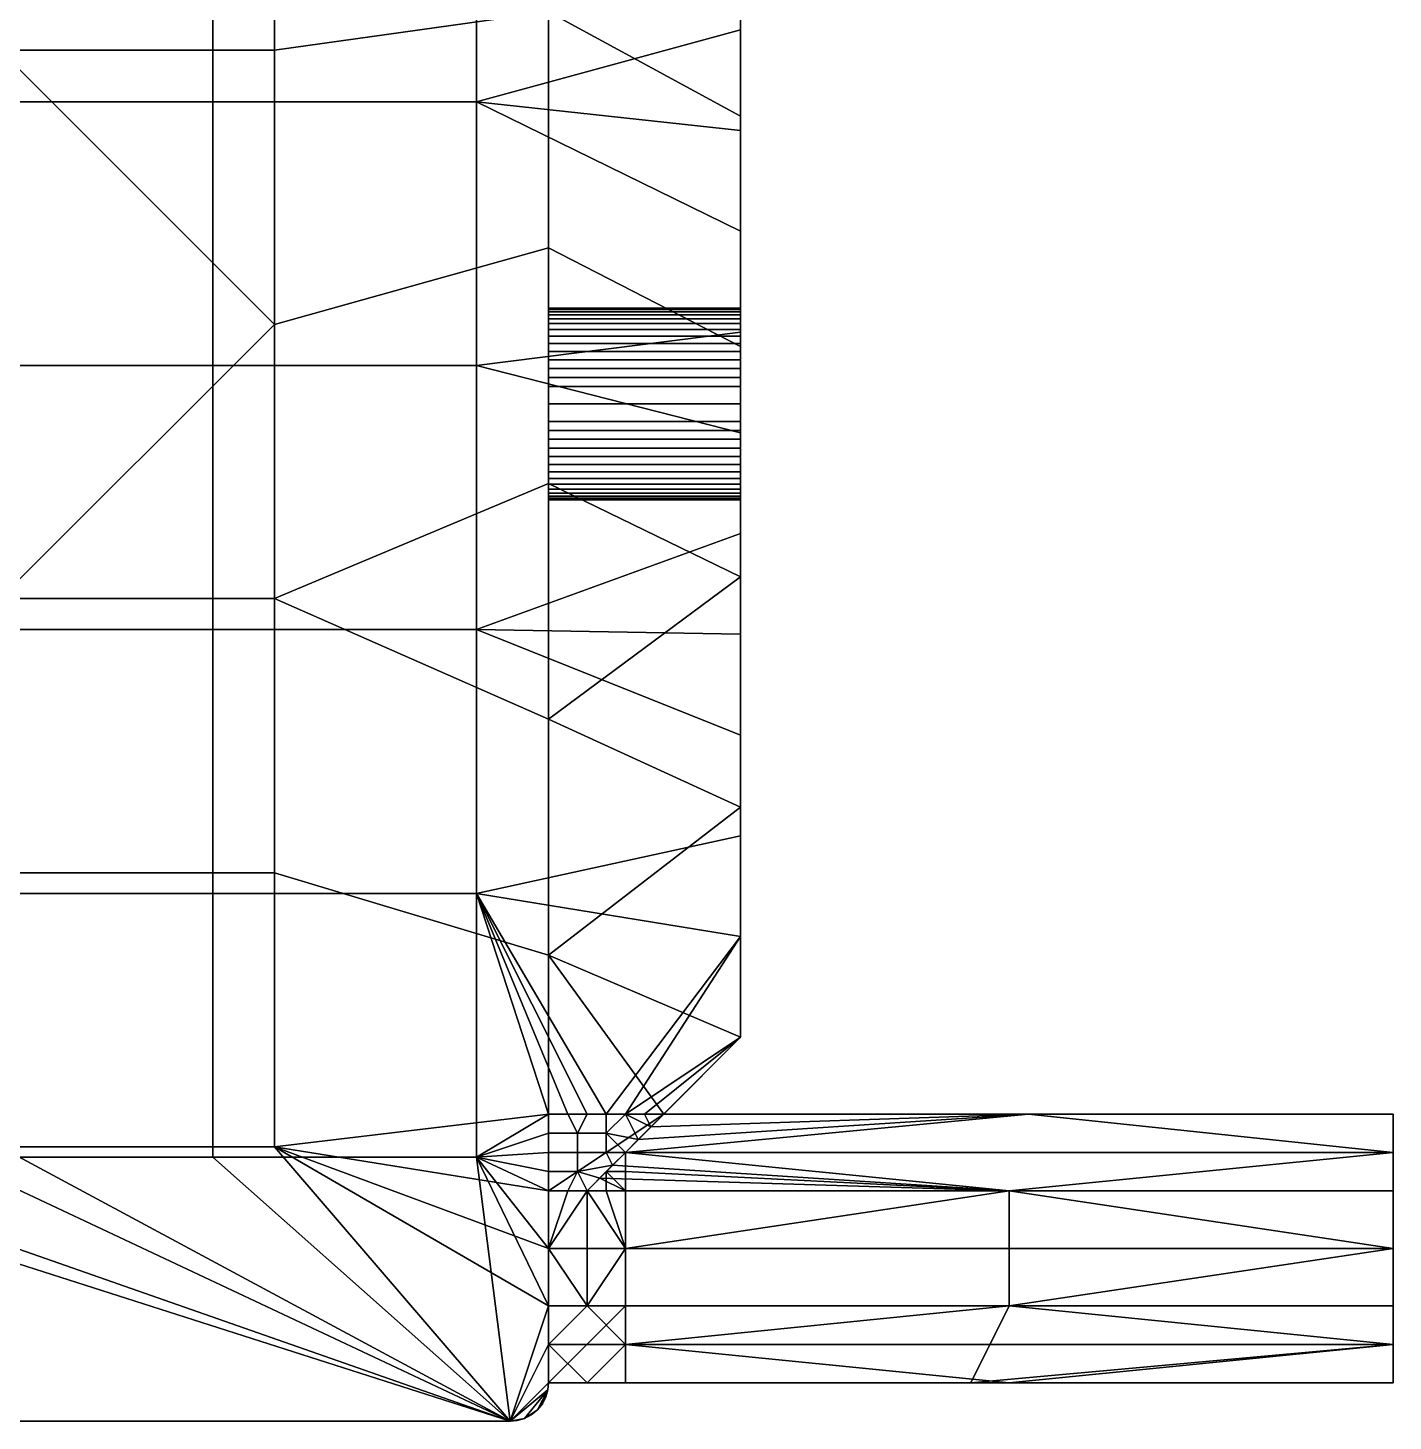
# Model space of a CAD drawing. Header units: millimetres. Extents: x -1248 to -1057, y -886 to -769.
# Drawn here: x -1092.37 to -1056.8, y -886.47 to -850.17 of the extents above; entities that cross this region are included whole.
import ezdxf

# ---------------------------------------------------------------- set-up
doc = ezdxf.new("R2010")
doc.units = ezdxf.units.MM
doc.header["$MEASUREMENT"] = 0
doc.layers.add('Print', color=40, linetype='Continuous', true_color=0xffbf00)

msp = doc.modelspace()

# ---------------------------------------------------------------- meshes
at = {"layer": 'Print'}
mesh = msp.add_polyface(dxfattribs=at)
corners = [(-1073.801, -834.467, 11), (-1073.801, -852.842), (-1073.801, -850.217), (-1073.801, -847.592), (-1073.801, -844.967), (-1073.801, -842.342), (-1073.801, -839.717), (-1073.801, -855.467), (-1073.801, -855.467, 22), (-1073.801, -852.842, 22), (-1073.801, -847.592, 22), (-1073.801, -850.217, 22), (-1073.801, -842.342, 22), (-1073.801, -844.967, 22), (-1073.801, -837.092, 22), (-1073.801, -839.717, 22), (-1073.801, -846.467, 29.143), (-1073.801, -852.467, 29.143), (-1073.801, -852.467, 25.571), (-1073.801, -846.467, 25.571), (-1073.801, -846.467, 32.714), (-1073.801, -852.467, 32.714), (-1073.801, -846.467, 36.286), (-1073.801, -852.467, 36.286), (-1073.801, -846.467, 39.857), (-1073.801, -852.467, 39.857), (-1073.801, -846.467, 43.429), (-1073.801, -852.467, 43.429), (-1073.801, -840.467, 29.143), (-1073.801, -840.467, 25.571), (-1073.801, -840.467, 32.714), (-1073.801, -840.467, 36.286), (-1073.801, -840.467, 39.857), (-1073.801, -840.467, 43.429), (-1073.801, -855.467, 22), (-1073.801, -852.842, 22), (-1073.801, -850.217, 22), (-1073.801, -847.592, 22), (-1073.801, -844.967, 22), (-1073.801, -842.342, 22), (-1073.801, -839.717, 22), (-1073.801, -837.092, 22), (-1073.801, -858.599, 32.408), (-1073.801, -834.467, 26.167), (-1073.801, -834.467, 30.333), (-1073.801, -834.467, 34.5), (-1073.801, -857.563, 33.812), (-1073.801, -857.642, 33.58), (-1073.801, -858.467, 47), (-1073.801, -858.467, 43.429), (-1073.801, -852.467, 47), (-1073.801, -857.467, 34.5), (-1073.801, -857.508, 34.045), (-1073.801, -834.467, 38.667), (-1073.801, -834.467, 42.833), (-1073.801, -846.467, 47), (-1073.801, -840.467, 47), (-1073.801, -834.467, 47), (-1073.801, -857.508, 34.955), (-1073.801, -840.467, 47), (-1078.801, -843.609, 47), (-1073.801, -846.467, 47), (-1078.801, -849.752, 47), (-1073.801, -852.467, 47), (-1078.801, -855.895, 47), (-1073.801, -858.467, 47), (-1080.676, -838.342), (-1073.801, -837.092), (-1073.801, -839.717), (-1073.801, -842.342), (-1080.676, -845.217), (-1073.801, -844.967), (-1073.801, -847.592), (-1080.676, -852.092), (-1073.801, -852.842), (-1073.801, -855.467), (-1073.801, -850.217)]
mesh.append_faces([[corners[k] for k in face] for face in [(0, 1, 2, 2), (0, 3, 4, 4), (0, 2, 3, 3), (0, 5, 6, 6), (4, 5, 0, 0), (7, 0, 8, 8), (0, 9, 8, 8), (0, 10, 11, 11), (11, 9, 0, 0), (0, 12, 13, 13), (0, 14, 15, 15), (15, 12, 0, 0), (13, 10, 0, 0), (1, 0, 7, 7), (16, 17, 18, 19), (20, 21, 17, 16), (22, 23, 21, 20), (24, 25, 23, 22), (26, 27, 25, 24), (28, 16, 19, 29), (30, 20, 16, 28), (31, 22, 20, 30), (32, 24, 22, 31), (33, 26, 24, 32), (34, 35, 18, 18), (36, 18, 35, 35), (19, 36, 37, 37), (19, 37, 38, 38), (29, 39, 40, 40), (29, 40, 41, 41), (19, 38, 39, 39), (39, 29, 19, 19), (42, 17, 21, 21), (43, 44, 28, 29), (44, 45, 30, 28), (46, 47, 21, 21), (36, 19, 18, 18), (48, 49, 27, 50), (51, 52, 21, 21), (45, 53, 32, 31), (21, 23, 51, 51), (53, 54, 33, 32), (26, 55, 50, 27), (55, 26, 33, 56), (54, 57, 56, 33), (58, 51, 23, 23), (31, 30, 45, 45), (59, 60, 61, 61), (60, 62, 63, 61), (62, 64, 65, 63), (66, 67, 68, 68), (66, 68, 69, 69), (70, 71, 72, 72), (73, 74, 75, 75), (74, 73, 76, 76)]])
mesh = msp.add_polyface(dxfattribs=at)
corners = [(-1093.087, -850.752, 22), (-1093.087, -843.609, 22), (-1100.229, -843.609, 22), (-1085.944, -850.752, 22), (-1085.944, -843.609, 22), (-1085.944, -857.895, 22), (-1092.087, -836.467, 22), (-1098.229, -836.467, 22), (-1079.801, -836.467, 22), (-1085.944, -836.467, 22), (-1078.801, -849.752, 22), (-1078.801, -843.609, 22), (-1078.801, -837.467, 22), (-1098.86, -853.303, 22), (-1098.275, -853.639, 22), (-1097.159, -854.507, 22), (-1096.648, -855.037, 22), (-1097.705, -854.04, 22), (-1099.473, -853.02, 22), (-1096.183, -855.627, 22), (-1095.774, -856.272, 22), (-1078.801, -855.895, 22), (-1095.429, -856.962, 22), (-1095.156, -857.688, 22), (-1094.958, -858.438, 22), (-1096.648, -855.037, 22), (-1097.159, -854.507, 22), (-1097.159, -854.507, 19), (-1096.648, -855.037, 19), (-1097.705, -854.04, 22), (-1097.705, -854.04, 19), (-1096.183, -855.627, 22), (-1096.183, -855.627, 19), (-1097.159, -854.507, 19), (-1098.891, -855.698, 19), (-1096.648, -855.037, 19), (-1078.801, -849.752, 29.143), (-1078.801, -843.609, 29.143), (-1078.801, -843.609, 25.571), (-1078.801, -849.752, 25.571), (-1078.801, -849.752, 32.714), (-1078.801, -843.609, 32.714), (-1078.801, -849.752, 36.286), (-1078.801, -843.609, 36.286), (-1078.801, -849.752, 39.857), (-1078.801, -843.609, 39.857), (-1078.801, -849.752, 43.429), (-1078.801, -843.609, 43.429), (-1078.801, -855.895, 29.143), (-1078.801, -855.895, 25.571), (-1078.801, -855.895, 32.714), (-1078.801, -855.895, 36.286), (-1078.801, -855.895, 39.857), (-1078.801, -855.895, 43.429), (-1078.801, -843.609, 22), (-1078.801, -837.467, 26.167), (-1078.801, -837.467, 22), (-1078.801, -849.752, 22), (-1078.801, -855.895, 22), (-1078.801, -837.467, 30.333), (-1078.801, -837.467, 34.5), (-1078.801, -837.467, 38.667), (-1078.801, -837.467, 42.833), (-1078.801, -843.609, 47), (-1078.801, -837.467, 47), (-1078.801, -849.752, 47), (-1078.801, -855.895, 47), (-1078.801, -843.609, 47), (-1073.801, -840.467, 47), (-1078.801, -837.467, 47), (-1094.426, -845.217), (-1101.301, -845.217), (-1101.301, -838.342), (-1094.426, -838.342), (-1087.551, -845.217), (-1087.551, -838.342), (-1080.676, -845.217), (-1080.676, -838.342), (-1094.426, -852.092), (-1101.301, -852.092), (-1087.551, -852.092), (-1080.676, -852.092), (-1080.676, -858.967), (-1087.551, -858.967), (-1073.801, -842.342), (-1073.801, -844.967), (-1073.801, -847.592), (-1073.801, -850.217)]
mesh.append_faces([[corners[k] for k in face] for face in [(0, 1, 2, 2), (3, 4, 1, 0), (5, 3, 0, 0), (6, 7, 2, 1), (4, 8, 9, 9), (9, 6, 1, 4), (4, 3, 10, 11), (4, 12, 8, 8), (4, 11, 12, 12), (13, 14, 0, 0), (15, 16, 0, 0), (17, 15, 0, 0), (14, 17, 0, 0), (18, 13, 0, 0), (19, 20, 0, 0), (3, 5, 21, 10), (22, 0, 20, 20), (19, 0, 16, 16), (23, 24, 0, 0), (25, 26, 27, 28), (26, 29, 30, 27), (31, 25, 28, 32), (33, 34, 35, 35), (36, 37, 38, 39), (40, 41, 37, 36), (42, 43, 41, 40), (44, 45, 43, 42), (46, 47, 45, 44), (48, 36, 39, 49), (50, 40, 36, 48), (51, 42, 40, 50), (52, 44, 42, 51), (53, 46, 44, 52), (54, 38, 55, 56), (38, 54, 57, 39), (58, 49, 39, 57), (59, 55, 38, 37), (37, 41, 60, 59), (61, 60, 43, 45), (62, 61, 45, 47), (43, 60, 41, 41), (47, 63, 64, 62), (63, 47, 46, 65), (53, 66, 65, 46), (67, 68, 69, 69), (70, 71, 72, 73), (74, 70, 73, 75), (76, 74, 75, 77), (78, 79, 71, 70), (80, 78, 70, 74), (81, 80, 74, 76), (82, 83, 80, 81), (84, 76, 77, 77), (84, 85, 76, 76), (76, 86, 87, 81)]])
mesh = msp.add_polyface(dxfattribs=at)
corners = [(-1085.944, -872.181, 22), (-1085.944, -865.038, 22), (-1093.087, -865.038, 22), (-1093.087, -872.181, 22), (-1094.84, -859.2, 22), (-1094.801, -859.962, 22), (-1094.838, -860.713, 22), (-1096.374, -864.563, 22), (-1096.841, -865.108, 22), (-1095.637, -863.408, 22), (-1095.973, -863.992, 22), (-1097.962, -866.084, 22), (-1098.606, -866.493, 22), (-1097.371, -865.619, 22), (-1094.947, -861.441, 22), (-1085.944, -857.895, 22), (-1093.087, -850.752, 22), (-1095.122, -862.138, 22), (-1095.355, -862.795, 22), (-1095.973, -863.992, 22), (-1095.637, -863.408, 22), (-1095.637, -863.408, 19), (-1095.973, -863.992, 19), (-1096.841, -865.108, 22), (-1096.374, -864.563, 22), (-1096.374, -864.563, 19), (-1096.841, -865.108, 19), (-1097.962, -866.084, 22), (-1097.371, -865.619, 22), (-1097.371, -865.619, 19), (-1097.962, -866.084, 19), (-1094.838, -860.713, 22), (-1094.801, -859.962, 22), (-1094.801, -859.962, 19), (-1094.838, -860.713, 19), (-1094.84, -859.2, 22), (-1094.84, -859.2, 19), (-1095.122, -862.138, 22), (-1094.947, -861.441, 22), (-1094.947, -861.441, 19), (-1095.122, -862.138, 19), (-1095.637, -863.408, 22), (-1095.355, -862.795, 22), (-1095.355, -862.795, 19), (-1095.637, -863.408, 19), (-1098.896, -859.154, 19), (-1098.831, -859.508, 19), (-1096.066, -859.568, 19), (-1098.802, -859.869, 19), (-1094.801, -859.962, 19), (-1094.84, -859.2, 19), (-1094.838, -860.713, 19), (-1098.811, -860.231, 19), (-1098.856, -860.588, 19), (-1098.937, -860.935, 19), (-1098.033, -863.376, 19), (-1095.122, -862.138, 19), (-1095.355, -862.795, 19), (-1094.947, -861.441, 19), (-1095.637, -863.408, 19), (-1095.973, -863.992, 19), (-1096.841, -865.108, 19), (-1096.374, -864.563, 19), (-1097.371, -865.619, 19), (-1087.551, -865.842), (-1094.426, -865.842), (-1094.426, -858.967), (-1087.551, -858.967), (-1080.676, -865.842), (-1080.676, -858.967), (-1094.426, -872.717), (-1101.301, -872.717), (-1101.301, -865.842), (-1087.551, -872.717), (-1099.984, -862.59), (-1099.758, -862.371), (-1098.831, -859.508), (-1098.896, -859.154), (-1099.051, -861.266), (-1098.937, -860.935), (-1098.856, -860.588), (-1098.811, -860.231), (-1098.802, -859.869)]
mesh.append_faces([[corners[k] for k in face] for face in [(0, 1, 2, 3), (4, 5, 2, 2), (5, 6, 2, 2), (2, 7, 8, 8), (2, 9, 10, 10), (10, 7, 2, 2), (3, 11, 12, 12), (3, 13, 11, 11), (2, 8, 13, 13), (14, 2, 6, 6), (15, 16, 2, 2), (2, 14, 17, 17), (2, 1, 15, 15), (2, 18, 9, 9), (2, 13, 3, 3), (18, 2, 17, 17), (19, 20, 21, 22), (23, 24, 25, 26), (24, 19, 22, 25), (27, 28, 29, 30), (28, 23, 26, 29), (31, 32, 33, 34), (32, 35, 36, 33), (37, 38, 39, 40), (41, 42, 43, 44), (42, 37, 40, 43), (38, 31, 34, 39), (45, 46, 47, 47), (46, 48, 47, 47), (49, 50, 47, 47), (51, 49, 47, 47), (48, 52, 47, 47), (53, 54, 47, 47), (55, 56, 47, 47), (57, 56, 55, 55), (47, 54, 55, 55), (47, 56, 58, 58), (47, 58, 51, 51), (59, 57, 55, 55), (60, 59, 55, 55), (61, 62, 55, 55), (60, 55, 62, 62), (61, 55, 63, 63), (64, 65, 66, 67), (68, 64, 67, 69), (70, 71, 72, 65), (73, 70, 65, 64), (74, 75, 65, 65), (66, 76, 77, 77), (66, 78, 79, 79), (66, 79, 80, 80), (66, 80, 81, 81), (76, 66, 82, 82), (66, 81, 82, 82), (66, 65, 78, 78)]])
mesh = msp.add_polyface(dxfattribs=at)
corners = [(-1093.087, -850.752, 22), (-1095.429, -856.962, 22), (-1095.156, -857.688, 22), (-1094.84, -859.2, 22), (-1094.958, -858.438, 22), (-1093.087, -865.038, 22), (-1095.774, -856.272, 22), (-1096.183, -855.627, 22), (-1096.183, -855.627, 19), (-1095.774, -856.272, 19), (-1095.156, -857.688, 22), (-1095.429, -856.962, 22), (-1095.429, -856.962, 19), (-1095.156, -857.688, 19), (-1094.84, -859.2, 22), (-1094.958, -858.438, 22), (-1094.958, -858.438, 19), (-1094.84, -859.2, 19), (-1098.891, -855.698, 19), (-1096.987, -856.681, 19), (-1096.648, -855.037, 19), (-1095.774, -856.272, 19), (-1096.183, -855.627, 19), (-1095.156, -857.688, 19), (-1095.429, -856.962, 19), (-1096.066, -859.568, 19), (-1094.958, -858.438, 19), (-1094.84, -859.2, 19), (-1098.997, -858.812, 19), (-1078.801, -862.038, 29.143), (-1078.801, -855.895, 29.143), (-1078.801, -855.895, 25.571), (-1078.801, -862.038, 25.571), (-1078.801, -862.038, 43.429), (-1078.801, -855.895, 43.429), (-1078.801, -855.895, 39.857), (-1078.801, -862.038, 39.857), (-1078.801, -855.895, 32.714), (-1078.801, -857.508, 34.045), (-1078.801, -857.467, 34.5), (-1078.801, -858.818, 32.279), (-1078.801, -855.895, 36.286), (-1078.801, -858.599, 32.408), (-1078.801, -858.391, 32.559), (-1078.801, -859.279, 32.097), (-1078.801, -859.046, 32.176), (-1078.801, -859.512, 32.042), (-1078.801, -857.563, 33.812), (-1078.801, -857.642, 33.58), (-1078.801, -858.199, 32.732), (-1078.801, -858.026, 32.924), (-1078.801, -857.874, 33.132), (-1078.801, -857.746, 33.352), (-1078.801, -855.895, 22), (-1078.801, -862.038, 22), (-1078.801, -858.818, 36.721), (-1078.801, -855.895, 47), (-1078.801, -862.038, 47), (-1078.801, -857.563, 35.188), (-1078.801, -857.642, 35.42), (-1078.801, -857.508, 34.955), (-1078.801, -857.746, 35.648), (-1078.801, -857.874, 35.868), (-1078.801, -858.026, 36.076), (-1078.801, -858.199, 36.268), (-1078.801, -858.599, 36.592), (-1078.801, -858.391, 36.441), (-1078.801, -859.046, 36.824), (-1078.801, -859.279, 36.903), (-1078.801, -859.512, 36.958), (-1087.551, -858.967), (-1094.426, -858.967), (-1094.426, -852.092), (-1087.551, -852.092), (-1080.676, -852.092), (-1073.801, -855.467), (-1073.801, -858.092), (-1080.676, -858.967), (-1099.474, -857.904), (-1098.896, -859.154), (-1098.997, -858.812)]
mesh.append_faces([[corners[k] for k in face] for face in [(0, 1, 2, 2), (3, 0, 4, 4), (5, 0, 3, 3), (6, 7, 8, 9), (10, 11, 12, 13), (11, 6, 9, 12), (14, 15, 16, 17), (15, 10, 13, 16), (18, 19, 20, 20), (19, 21, 22, 22), (23, 24, 19, 19), (21, 19, 24, 24), (20, 19, 22, 22), (25, 26, 23, 23), (26, 25, 27, 27), (19, 25, 23, 23), (19, 28, 25, 25), (29, 30, 31, 32), (33, 34, 35, 36), (37, 38, 39, 39), (30, 40, 37, 37), (39, 41, 37, 37), (37, 42, 43, 43), (37, 40, 42, 42), (30, 44, 45, 45), (30, 46, 44, 44), (45, 40, 30, 30), (37, 47, 38, 38), (37, 48, 47, 47), (37, 49, 50, 50), (37, 51, 52, 52), (37, 50, 51, 51), (52, 48, 37, 37), (37, 43, 49, 49), (31, 53, 54, 32), (35, 41, 55, 55), (56, 34, 33, 57), (41, 58, 59, 59), (41, 60, 58, 58), (41, 61, 62, 62), (41, 63, 64, 64), (41, 62, 63, 63), (41, 59, 61, 61), (41, 65, 55, 55), (41, 66, 65, 65), (35, 67, 68, 68), (35, 68, 69, 69), (35, 55, 67, 67), (41, 64, 66, 66), (39, 60, 41, 41), (70, 71, 72, 73), (74, 75, 76, 77), (78, 72, 71, 71), (71, 79, 80, 80)]])
mesh = msp.add_polyface(dxfattribs=at)
corners = [(-1073.801, -852.467, 29.143), (-1073.801, -858.467, 29.143), (-1073.801, -858.467, 25.571), (-1073.801, -852.467, 25.571), (-1073.801, -852.467, 43.429), (-1073.801, -858.467, 43.429), (-1073.801, -858.467, 39.857), (-1073.801, -852.467, 39.857), (-1073.801, -859.279, 32.097), (-1073.801, -859.512, 32.042), (-1073.801, -859.967, 32), (-1073.801, -859.967, 37), (-1073.801, -859.512, 36.958), (-1073.801, -859.279, 36.903), (-1073.801, -859.046, 32.176), (-1073.801, -858.818, 32.279), (-1073.801, -858.092, 22), (-1073.801, -855.467, 22), (-1073.801, -858.599, 32.408), (-1073.801, -858.391, 32.559), (-1073.801, -852.467, 32.714), (-1073.801, -858.199, 32.732), (-1073.801, -858.026, 32.924), (-1073.801, -857.874, 33.132), (-1073.801, -857.746, 33.352), (-1073.801, -857.642, 33.58), (-1073.801, -857.874, 35.868), (-1073.801, -852.467, 36.286), (-1073.801, -858.026, 36.076), (-1073.801, -858.199, 36.268), (-1073.801, -857.642, 35.42), (-1073.801, -857.746, 35.648), (-1073.801, -857.563, 35.188), (-1073.801, -858.818, 36.721), (-1073.801, -858.599, 36.592), (-1073.801, -859.046, 36.824), (-1073.801, -858.391, 36.441), (-1073.801, -857.508, 34.955), (-1073.801, -857.563, 33.812), (-1073.801, -857.508, 34.045), (-1073.801, -859.046, 36.824), (-1078.801, -859.046, 36.824), (-1078.801, -858.818, 36.721), (-1073.801, -858.818, 36.721), (-1073.801, -858.599, 36.592), (-1078.801, -858.599, 36.592), (-1078.801, -858.391, 36.441), (-1073.801, -858.391, 36.441), (-1073.801, -859.279, 36.903), (-1078.801, -859.279, 36.903), (-1073.801, -858.199, 36.268), (-1078.801, -858.199, 36.268), (-1078.801, -858.026, 36.076), (-1073.801, -858.026, 36.076), (-1078.801, -857.874, 35.868), (-1073.801, -857.874, 35.868), (-1073.801, -857.746, 35.648), (-1078.801, -857.746, 35.648), (-1078.801, -857.642, 35.42), (-1073.801, -857.642, 35.42), (-1073.801, -857.563, 35.188), (-1078.801, -857.563, 35.188), (-1078.801, -857.508, 34.955), (-1073.801, -857.508, 34.955), (-1078.801, -857.467, 34.5), (-1073.801, -857.467, 34.5), (-1073.801, -857.508, 34.045), (-1078.801, -857.508, 34.045), (-1078.801, -857.563, 33.812), (-1073.801, -857.563, 33.812), (-1078.801, -857.642, 33.58), (-1073.801, -857.642, 33.58), (-1073.801, -857.746, 33.352), (-1078.801, -857.746, 33.352), (-1078.801, -857.874, 33.132), (-1073.801, -857.874, 33.132), (-1073.801, -858.026, 32.924), (-1078.801, -858.026, 32.924), (-1078.801, -858.199, 32.732), (-1073.801, -858.199, 32.732), (-1073.801, -858.391, 32.559), (-1078.801, -858.391, 32.559), (-1078.801, -858.599, 32.408), (-1073.801, -858.599, 32.408), (-1078.801, -858.818, 32.279), (-1073.801, -858.818, 32.279), (-1073.801, -859.046, 32.176), (-1078.801, -859.046, 32.176), (-1078.801, -859.279, 32.097), (-1073.801, -859.279, 32.097)]
mesh.append_faces([[corners[k] for k in face] for face in [(0, 1, 2, 3), (4, 5, 6, 7), (1, 8, 9, 9), (9, 10, 1, 1), (11, 12, 6, 6), (12, 13, 6, 6), (14, 8, 1, 1), (1, 15, 14, 14), (3, 2, 16, 17), (1, 0, 18, 18), (1, 18, 15, 15), (19, 20, 21, 21), (20, 19, 18, 18), (22, 20, 23, 23), (24, 20, 25, 25), (20, 24, 23, 23), (20, 22, 21, 21), (26, 27, 28, 28), (28, 27, 29, 29), (30, 27, 31, 31), (32, 27, 30, 30), (31, 27, 26, 26), (6, 33, 34, 34), (33, 6, 35, 35), (7, 6, 34, 34), (27, 36, 29, 29), (27, 34, 36, 36), (6, 13, 35, 35), (37, 27, 32, 32), (27, 7, 34, 34), (38, 20, 39, 39), (40, 41, 42, 43), (44, 45, 46, 47), (43, 42, 45, 44), (48, 49, 41, 40), (50, 51, 52, 53), (53, 52, 54, 55), (56, 57, 58, 59), (60, 61, 62, 63), (59, 58, 61, 60), (55, 54, 57, 56), (47, 46, 51, 50), (64, 65, 63, 62), (66, 67, 68, 69), (69, 68, 70, 71), (72, 73, 74, 75), (76, 77, 78, 79), (75, 74, 77, 76), (71, 70, 73, 72), (80, 81, 82, 83), (83, 82, 84, 85), (86, 87, 88, 89), (85, 84, 87, 86), (79, 78, 81, 80), (67, 66, 65, 64)]])
mesh = msp.add_polyface(dxfattribs=at)
corners = [(-1073.801, -876.467, 11), (-1073.801, -876.467), (-1073.801, -873.842), (-1073.801, -871.217), (-1073.801, -868.592), (-1073.801, -865.967), (-1073.801, -863.342), (-1073.801, -860.717), (-1073.801, -858.092), (-1073.801, -871.217, 22), (-1073.801, -873.842, 22), (-1073.801, -868.592, 22), (-1073.801, -865.967, 22), (-1073.801, -860.717, 22), (-1073.801, -863.342, 22), (-1073.801, -858.092, 22), (-1073.801, -855.467, 22), (-1073.801, -864.467, 29.143), (-1073.801, -870.467, 29.143), (-1073.801, -870.467, 25.571), (-1073.801, -864.467, 25.571), (-1073.801, -864.467, 32.714), (-1073.801, -870.467, 32.714), (-1073.801, -864.467, 36.286), (-1073.801, -870.467, 36.286), (-1073.801, -864.467, 39.857), (-1073.801, -870.467, 39.857), (-1073.801, -864.467, 43.429), (-1073.801, -870.467, 43.429), (-1073.801, -873.842, 22), (-1073.801, -871.217, 22), (-1073.801, -868.592, 22), (-1073.801, -865.967, 22), (-1073.801, -863.342, 22), (-1073.801, -876.467, 26.167), (-1073.801, -876.467, 30.333), (-1073.801, -876.467, 34.5), (-1073.801, -861.115, 32.279), (-1073.801, -862.291, 33.58), (-1073.801, -862.37, 33.812), (-1073.801, -862.425, 34.045), (-1073.801, -860.717, 22), (-1073.801, -861.907, 32.924), (-1073.801, -862.059, 33.132), (-1073.801, -862.187, 33.352), (-1073.801, -861.335, 32.408), (-1073.801, -861.542, 32.559), (-1073.801, -861.734, 32.732), (-1073.801, -876.467, 38.667), (-1073.801, -862.467, 34.5), (-1073.801, -861.115, 36.721), (-1073.801, -862.425, 34.955), (-1073.801, -876.467, 42.833), (-1073.801, -870.467, 47), (-1073.801, -876.467, 47), (-1073.801, -864.467, 47), (-1073.801, -862.37, 35.188), (-1073.801, -862.291, 35.42), (-1073.801, -862.187, 35.648), (-1073.801, -862.059, 35.868), (-1073.801, -861.907, 36.076), (-1073.801, -864.467, 47), (-1078.801, -868.181, 47), (-1073.801, -870.467, 47), (-1078.801, -874.324, 47), (-1073.801, -876.467, 47), (-1080.676, -865.842), (-1073.801, -865.967), (-1073.801, -868.592), (-1080.676, -872.717), (-1073.801, -871.217), (-1073.801, -873.842)]
mesh.append_faces([[corners[k] for k in face] for face in [(0, 1, 2, 2), (0, 3, 4, 4), (0, 2, 3, 3), (0, 5, 6, 6), (0, 7, 8, 8), (0, 6, 7, 7), (0, 4, 5, 5), (0, 9, 10, 10), (9, 0, 11, 11), (0, 12, 11, 11), (0, 13, 14, 14), (0, 15, 13, 13), (14, 12, 0, 0), (16, 15, 0, 0), (17, 18, 19, 20), (21, 22, 18, 17), (23, 24, 22, 21), (25, 26, 24, 23), (27, 28, 26, 25), (19, 29, 30, 30), (20, 19, 31, 32), (33, 20, 32, 32), (30, 31, 19, 19), (19, 34, 29, 29), (35, 34, 19, 18), (36, 35, 18, 22), (17, 37, 21, 21), (21, 38, 39, 39), (39, 40, 21, 21), (41, 20, 33, 33), (42, 43, 21, 21), (44, 38, 21, 21), (43, 44, 21, 21), (37, 45, 21, 21), (46, 47, 21, 21), (45, 46, 21, 21), (42, 21, 47, 47), (48, 36, 24, 26), (24, 36, 22, 22), (21, 49, 23, 23), (50, 25, 23, 23), (49, 51, 23, 23), (40, 49, 21, 21), (26, 28, 52, 48), (28, 53, 54, 52), (53, 28, 27, 55), (23, 51, 56, 56), (23, 57, 58, 58), (23, 56, 57, 57), (23, 59, 60, 60), (23, 58, 59, 59), (61, 62, 63, 63), (64, 65, 63, 63), (66, 67, 68, 68), (69, 70, 71, 71)]])
mesh = msp.add_polyface(dxfattribs=at)
corners = [(-1073.801, -876.467, 11), (-1073.801, -858.092), (-1073.801, -855.467), (-1073.801, -855.467, 22), (-1073.801, -858.467, 29.143), (-1073.801, -864.467, 29.143), (-1073.801, -864.467, 25.571), (-1073.801, -858.467, 25.571), (-1073.801, -858.467, 43.429), (-1073.801, -864.467, 43.429), (-1073.801, -864.467, 39.857), (-1073.801, -858.467, 39.857), (-1073.801, -860.422, 32.042), (-1073.801, -860.887, 32.176), (-1073.801, -860.654, 32.097), (-1073.801, -861.115, 32.279), (-1073.801, -859.967, 32), (-1073.801, -860.717, 22), (-1073.801, -864.467, 47), (-1073.801, -858.467, 47), (-1073.801, -864.467, 36.286), (-1073.801, -861.734, 36.268), (-1073.801, -861.542, 36.441), (-1073.801, -861.907, 36.076), (-1073.801, -861.335, 36.592), (-1073.801, -861.115, 36.721), (-1073.801, -860.887, 36.824), (-1073.801, -860.654, 36.903), (-1073.801, -860.422, 36.958), (-1073.801, -859.967, 37), (-1073.801, -858.092, 22), (-1078.801, -855.895, 47), (-1078.801, -862.038, 47), (-1073.801, -864.467, 47), (-1073.801, -858.467, 47), (-1073.801, -862.467, 34.5), (-1078.801, -862.467, 34.5), (-1078.801, -862.425, 34.955), (-1073.801, -862.425, 34.955), (-1078.801, -862.37, 35.188), (-1073.801, -862.37, 35.188), (-1073.801, -862.291, 35.42), (-1078.801, -862.291, 35.42), (-1078.801, -862.187, 35.648), (-1073.801, -862.187, 35.648), (-1073.801, -862.059, 35.868), (-1078.801, -862.059, 35.868), (-1078.801, -861.907, 36.076), (-1073.801, -861.907, 36.076), (-1073.801, -861.734, 36.268), (-1078.801, -861.734, 36.268), (-1078.801, -861.542, 36.441), (-1073.801, -861.542, 36.441), (-1078.801, -861.335, 36.592), (-1073.801, -861.335, 36.592), (-1073.801, -861.115, 36.721), (-1078.801, -861.115, 36.721), (-1078.801, -860.887, 36.824), (-1073.801, -860.887, 36.824), (-1073.801, -860.654, 36.903), (-1078.801, -860.654, 36.903), (-1078.801, -860.422, 36.958), (-1073.801, -860.422, 36.958), (-1073.801, -859.967, 37), (-1078.801, -859.967, 37), (-1078.801, -859.512, 36.958), (-1073.801, -859.512, 36.958), (-1078.801, -859.279, 36.903), (-1073.801, -859.279, 36.903), (-1073.801, -859.512, 32.042), (-1078.801, -859.512, 32.042), (-1078.801, -859.967, 32), (-1073.801, -859.967, 32), (-1073.801, -859.279, 32.097), (-1078.801, -859.279, 32.097), (-1073.801, -860.422, 32.042), (-1078.801, -860.422, 32.042), (-1078.801, -860.654, 32.097), (-1073.801, -860.654, 32.097), (-1078.801, -860.887, 32.176), (-1073.801, -860.887, 32.176), (-1073.801, -861.115, 32.279), (-1078.801, -861.115, 32.279), (-1078.801, -861.335, 32.408), (-1073.801, -861.335, 32.408), (-1073.801, -861.542, 32.559), (-1078.801, -861.542, 32.559), (-1078.801, -861.734, 32.732), (-1073.801, -861.734, 32.732), (-1073.801, -861.907, 32.924), (-1078.801, -861.907, 32.924), (-1078.801, -862.059, 33.132), (-1073.801, -862.059, 33.132), (-1078.801, -862.187, 33.352), (-1073.801, -862.187, 33.352), (-1073.801, -862.291, 33.58), (-1078.801, -862.291, 33.58), (-1078.801, -862.37, 33.812), (-1073.801, -862.37, 33.812), (-1073.801, -862.425, 34.045), (-1078.801, -862.425, 34.045), (-1078.801, -862.467, 34.5), (-1073.801, -862.467, 34.5), (-1080.676, -858.967), (-1073.801, -858.092), (-1073.801, -860.717)]
mesh.append_faces([[corners[k] for k in face] for face in [(0, 1, 2, 2), (3, 0, 2, 2), (4, 5, 6, 7), (8, 9, 10, 11), (4, 12, 5, 5), (13, 5, 14, 14), (5, 13, 15, 15), (14, 5, 12, 12), (4, 16, 12, 12), (7, 6, 17, 17), (18, 9, 8, 19), (20, 21, 22, 22), (20, 23, 21, 21), (20, 24, 25, 25), (10, 26, 27, 27), (10, 25, 26, 26), (11, 10, 28, 28), (11, 28, 29, 29), (10, 27, 28, 28), (20, 22, 24, 24), (30, 7, 17, 17), (31, 32, 33, 34), (35, 36, 37, 38), (38, 37, 39, 40), (41, 42, 43, 44), (45, 46, 47, 48), (44, 43, 46, 45), (40, 39, 42, 41), (49, 50, 51, 52), (52, 51, 53, 54), (55, 56, 57, 58), (59, 60, 61, 62), (58, 57, 60, 59), (54, 53, 56, 55), (48, 47, 50, 49), (63, 64, 65, 66), (66, 65, 67, 68), (62, 61, 64, 63), (69, 70, 71, 72), (73, 74, 70, 69), (75, 76, 77, 78), (78, 77, 79, 80), (81, 82, 83, 84), (85, 86, 87, 88), (84, 83, 86, 85), (80, 79, 82, 81), (89, 90, 91, 92), (92, 91, 93, 94), (95, 96, 97, 98), (99, 100, 101, 102), (98, 97, 100, 99), (94, 93, 96, 95), (88, 87, 90, 89), (72, 71, 76, 75), (103, 104, 105, 105)]])
mesh = msp.add_polyface(dxfattribs=at)
corners = [(-1078.801, -862.038, 22), (-1078.801, -855.895, 22), (-1085.944, -857.895, 22), (-1085.944, -865.038, 22), (-1085.944, -872.181, 22), (-1078.801, -874.324, 22), (-1078.801, -868.181, 22), (-1078.801, -868.181, 29.143), (-1078.801, -862.038, 29.143), (-1078.801, -862.038, 25.571), (-1078.801, -868.181, 25.571), (-1078.801, -868.181, 43.429), (-1078.801, -862.038, 43.429), (-1078.801, -862.038, 39.857), (-1078.801, -868.181, 39.857), (-1078.801, -874.324, 36.286), (-1078.801, -868.181, 36.286), (-1078.801, -868.181, 32.714), (-1078.801, -874.324, 32.714), (-1078.801, -874.324, 39.857), (-1078.801, -874.324, 43.429), (-1078.801, -855.895, 29.143), (-1078.801, -859.512, 32.042), (-1078.801, -859.967, 32), (-1078.801, -855.895, 39.857), (-1078.801, -859.512, 36.958), (-1078.801, -859.967, 37), (-1078.801, -860.654, 32.097), (-1078.801, -860.422, 32.042), (-1078.801, -860.887, 32.176), (-1078.801, -861.335, 32.408), (-1078.801, -861.115, 32.279), (-1078.801, -861.542, 32.559), (-1078.801, -861.734, 32.732), (-1078.801, -861.907, 32.924), (-1078.801, -862.059, 33.132), (-1078.801, -862.187, 33.352), (-1078.801, -862.291, 33.58), (-1078.801, -862.038, 22), (-1078.801, -868.181, 22), (-1078.801, -874.324, 22), (-1078.801, -874.324, 25.571), (-1078.801, -862.425, 34.045), (-1078.801, -862.37, 33.812), (-1078.801, -862.467, 34.5), (-1078.801, -861.542, 36.441), (-1078.801, -861.335, 36.592), (-1078.801, -862.187, 35.648), (-1078.801, -862.059, 35.868), (-1078.801, -861.907, 36.076), (-1078.801, -861.734, 36.268), (-1078.801, -860.654, 36.903), (-1078.801, -860.887, 36.824), (-1078.801, -860.422, 36.958), (-1078.801, -861.115, 36.721), (-1078.801, -862.038, 47), (-1078.801, -868.181, 47), (-1078.801, -862.291, 35.42), (-1078.801, -862.425, 34.955), (-1078.801, -862.37, 35.188), (-1078.801, -874.324, 47), (-1078.801, -874.324, 47), (-1073.801, -870.467, 47), (-1078.801, -868.181, 47), (-1073.801, -864.467, 47), (-1078.801, -862.038, 47), (-1080.676, -872.717), (-1087.551, -872.717), (-1087.551, -865.842), (-1080.676, -865.842), (-1080.676, -858.967), (-1073.801, -860.717), (-1073.801, -863.342), (-1073.801, -868.592), (-1073.801, -871.217), (-1073.801, -865.967)]
mesh.append_faces([[corners[k] for k in face] for face in [(0, 1, 2, 3), (3, 4, 5, 6), (0, 3, 6, 6), (7, 8, 9, 10), (11, 12, 13, 14), (15, 16, 17, 18), (19, 14, 16, 15), (20, 11, 14, 19), (21, 8, 22, 22), (22, 8, 23, 23), (13, 24, 25, 25), (13, 25, 26, 26), (8, 27, 28, 28), (8, 29, 27, 27), (8, 28, 23, 23), (30, 31, 8, 8), (8, 31, 29, 29), (8, 17, 32, 32), (8, 32, 30, 30), (32, 17, 33, 33), (34, 17, 35, 35), (36, 17, 37, 37), (17, 36, 35, 35), (17, 34, 33, 33), (9, 38, 39, 10), (10, 39, 40, 41), (17, 42, 43, 43), (17, 8, 7, 7), (17, 43, 37, 37), (44, 42, 17, 17), (16, 13, 45, 45), (13, 46, 45, 45), (47, 16, 48, 48), (49, 16, 50, 50), (16, 49, 48, 48), (50, 16, 45, 45), (13, 51, 52, 52), (13, 53, 51, 51), (46, 13, 54, 54), (55, 12, 11, 56), (13, 52, 54, 54), (13, 26, 53, 53), (47, 57, 16, 16), (16, 58, 44, 44), (16, 59, 58, 58), (44, 17, 16, 16), (13, 16, 14, 14), (56, 11, 20, 60), (57, 59, 16, 16), (61, 62, 63, 63), (64, 65, 63, 63), (66, 67, 68, 69), (70, 71, 72, 69), (69, 73, 74, 66), (72, 75, 69, 69)]])
mesh = msp.add_polyface(dxfattribs=at)
corners = [(-1128.801, -885.467, 11), (-1128.801, -885.467), (-1128.784, -885.649), (-1128.638, -886.014), (-1128.638, -886.014, 22), (-1128.731, -885.835, 22), (-1128.731, -885.835), (-1128.784, -885.649, 22), (-1128.801, -885.467, 22), (-1128.508, -886.174), (-1128.508, -886.174, 22), (-1128.348, -886.304), (-1128.348, -886.304, 22), (-1128.169, -886.396, 22), (-1128.169, -886.396), (-1127.983, -886.45), (-1127.801, -886.467, 11), (-1127.801, -886.467), (-1127.801, -886.467, 22), (-1114.515, -872.181, 22), (-1114.515, -865.038, 22), (-1121.658, -865.038, 22), (-1121.658, -872.181, 22), (-1114.515, -879.324, 22), (-1121.658, -879.324, 22), (-1107.372, -879.324, 22), (-1107.372, -872.181, 22), (-1107.443, -865.427, 22), (-1106.897, -865.893, 22), (-1106.327, -866.294, 22), (-1105.742, -866.631, 22), (-1105.129, -866.913, 22), (-1128.784, -885.649, 22), (-1128.508, -886.174, 22), (-1128.801, -885.467, 22), (-1128.731, -885.835, 22), (-1128.638, -886.014, 22), (-1128.348, -886.304, 22), (-1127.801, -886.467, 22), (-1128.169, -886.396, 22), (-1106.327, -866.294, 22), (-1105.742, -866.631, 22), (-1105.742, -866.631, 19), (-1106.327, -866.294, 19), (-1105.129, -866.913, 22), (-1105.129, -866.913, 19), (-1103.807, -865.218, 19), (-1106.327, -866.294, 19), (-1105.742, -866.631, 19), (-1115.051, -872.717), (-1121.926, -872.717), (-1121.926, -865.842), (-1115.051, -865.842), (-1108.176, -872.717), (-1108.176, -865.842), (-1115.051, -879.592), (-1121.926, -879.592), (-1108.176, -879.592), (-1128.784, -885.649), (-1128.801, -885.467), (-1128.508, -886.174), (-1127.801, -886.467), (-1128.731, -885.835), (-1128.638, -886.014), (-1121.926, -858.967), (-1128.348, -886.304), (-1127.983, -886.45), (-1128.169, -886.396), (-1101.301, -879.592), (-1079.801, -886.467)]
mesh.append_faces([[corners[k] for k in face] for face in [(0, 1, 2, 2), (3, 4, 5, 6), (6, 5, 7, 2), (7, 8, 0, 0), (2, 7, 0, 0), (4, 3, 9, 10), (11, 12, 10, 9), (13, 14, 15, 15), (16, 15, 17, 17), (14, 13, 12, 11), (13, 15, 18, 18), (16, 18, 15, 15), (19, 20, 21, 22), (23, 19, 22, 24), (25, 26, 19, 23), (27, 20, 19, 19), (27, 26, 28, 28), (29, 26, 30, 30), (26, 31, 30, 30), (26, 29, 28, 28), (32, 33, 34, 34), (32, 35, 36, 36), (24, 22, 34, 34), (21, 34, 22, 22), (34, 33, 37, 37), (38, 37, 39, 39), (37, 38, 34, 34), (33, 32, 36, 36), (38, 24, 34, 34), (26, 27, 19, 19), (38, 23, 24, 24), (25, 23, 38, 38), (40, 41, 42, 43), (41, 44, 45, 42), (46, 47, 48, 48), (49, 50, 51, 52), (53, 49, 52, 54), (55, 56, 50, 49), (57, 55, 49, 53), (58, 59, 60, 60), (61, 59, 56, 56), (59, 51, 50, 50), (59, 50, 56, 56), (62, 58, 63, 63), (64, 51, 59, 59), (59, 65, 60, 60), (65, 59, 66, 66), (66, 59, 61, 61), (67, 65, 66, 66), (60, 63, 58, 58), (55, 61, 56, 56), (61, 55, 57, 57), (68, 61, 57, 57), (68, 69, 61, 61)]])
mesh = msp.add_polyface(dxfattribs=at)
corners = [(-1127.801, -886.467, 11), (-1127.801, -886.467), (-1079.801, -886.467), (-1079.801, -886.467, 11), (-1127.801, -886.467, 22), (-1079.801, -886.467, 22), (-1100.229, -879.324, 22), (-1100.229, -872.181, 22), (-1107.372, -872.181, 22), (-1107.372, -879.324, 22), (-1105.129, -866.913, 22), (-1104.472, -867.146, 22), (-1103.047, -867.429, 22), (-1103.775, -867.32, 22), (-1102.297, -867.467, 22), (-1101.535, -867.427, 22), (-1100.772, -867.309, 22), (-1127.801, -886.467, 22), (-1079.801, -886.467, 22), (-1100.022, -867.112, 22), (-1099.296, -866.838, 22), (-1098.606, -866.493, 22), (-1093.087, -872.181, 22), (-1099.296, -866.838, 22), (-1098.606, -866.493, 22), (-1098.606, -866.493, 19), (-1099.296, -866.838, 19), (-1097.962, -866.084, 22), (-1097.962, -866.084, 19), (-1100.772, -867.309, 22), (-1100.022, -867.112, 22), (-1100.022, -867.112, 19), (-1100.772, -867.309, 19), (-1102.297, -867.467, 22), (-1101.535, -867.427, 22), (-1101.535, -867.427, 19), (-1102.297, -867.467, 19), (-1103.775, -867.32, 22), (-1103.047, -867.429, 22), (-1103.047, -867.429, 19), (-1103.775, -867.32, 19), (-1105.129, -866.913, 22), (-1104.472, -867.146, 22), (-1104.472, -867.146, 19), (-1105.129, -866.913, 19), (-1101.903, -866.201, 19), (-1101.488, -863.371, 19), (-1101.843, -863.436, 19), (-1102.203, -863.465, 19), (-1102.565, -863.457, 19), (-1100.518, -862.978, 19), (-1100.822, -863.139, 19), (-1099.016, -865.28, 19), (-1101.146, -863.271, 19), (-1103.269, -863.33, 19), (-1103.601, -863.216, 19), (-1103.807, -865.218, 19), (-1103.913, -863.073, 19), (-1105.742, -866.631, 19), (-1105.129, -866.913, 19), (-1103.047, -867.429, 19), (-1102.922, -863.411, 19), (-1104.472, -867.146, 19), (-1103.775, -867.32, 19), (-1102.297, -867.467, 19), (-1100.772, -867.309, 19), (-1100.022, -867.112, 19), (-1101.535, -867.427, 19), (-1097.962, -866.084, 19), (-1097.371, -865.619, 19), (-1098.033, -863.376, 19), (-1099.296, -866.838, 19), (-1098.606, -866.493, 19), (-1101.301, -872.717), (-1108.176, -872.717), (-1108.176, -865.842), (-1101.301, -865.842), (-1101.301, -879.592), (-1108.176, -879.592), (-1102.565, -863.457), (-1102.203, -863.465), (-1094.426, -865.842), (-1099.984, -862.59), (-1103.601, -863.216), (-1101.146, -863.271), (-1100.822, -863.139)]
mesh.append_faces([[corners[k] for k in face] for face in [(0, 1, 2, 3), (4, 0, 3, 5), (6, 7, 8, 9), (10, 8, 11, 11), (8, 12, 13, 13), (12, 7, 14, 14), (14, 7, 15, 15), (11, 8, 13, 13), (12, 8, 7, 7), (16, 15, 7, 7), (17, 18, 6, 9), (19, 16, 7, 7), (20, 19, 7, 7), (20, 7, 21, 21), (22, 21, 7, 7), (23, 24, 25, 26), (24, 27, 28, 25), (29, 30, 31, 32), (33, 34, 35, 36), (34, 29, 32, 35), (37, 38, 39, 40), (41, 42, 43, 44), (42, 37, 40, 43), (38, 33, 36, 39), (30, 23, 26, 31), (45, 46, 47, 47), (45, 48, 49, 49), (48, 45, 47, 47), (50, 51, 52, 52), (52, 53, 45, 45), (54, 55, 56, 56), (55, 57, 56, 56), (56, 58, 59, 59), (60, 45, 56, 56), (49, 61, 56, 56), (62, 63, 56, 56), (60, 56, 63, 63), (60, 64, 45, 45), (59, 62, 56, 56), (56, 45, 49, 49), (45, 65, 66, 66), (45, 67, 65, 65), (67, 45, 64, 64), (68, 69, 52, 52), (70, 52, 69, 69), (71, 72, 52, 52), (68, 52, 72, 72), (66, 71, 52, 52), (66, 52, 45, 45), (73, 74, 75, 76), (77, 78, 74, 73), (76, 79, 80, 80), (81, 76, 82, 82), (75, 83, 76, 76), (84, 85, 76, 76)]])
mesh = msp.add_polyface(dxfattribs=at)
corners = [(-1079.619, -886.45, 22), (-1079.801, -886.467), (-1079.433, -886.396), (-1079.254, -886.304, 22), (-1079.254, -886.304), (-1079.094, -886.174), (-1079.094, -886.174, 22), (-1079.433, -886.396, 22), (-1079.801, -886.467, 22), (-1079.801, -886.467, 11), (-1078.871, -885.835), (-1078.871, -885.835, 22), (-1078.964, -886.014, 22), (-1078.964, -886.014), (-1078.801, -885.467), (-1078.801, -885.467, 22), (-1078.818, -885.649, 22), (-1078.818, -885.649), (-1093.087, -879.324, 22), (-1093.087, -872.181, 22), (-1100.229, -872.181, 22), (-1100.229, -879.324, 22), (-1085.944, -879.324, 22), (-1085.944, -872.181, 22), (-1079.801, -886.467, 22), (-1078.801, -878.467, 22), (-1078.801, -874.324, 22), (-1079.433, -886.396, 22), (-1079.619, -886.45, 22), (-1079.254, -886.304, 22), (-1079.094, -886.174, 22), (-1078.818, -885.649, 22), (-1078.801, -883.467, 22), (-1078.801, -881.967, 22), (-1078.801, -880.467, 22), (-1078.871, -885.835, 22), (-1078.801, -885.467, 22), (-1078.801, -884.467, 22), (-1078.964, -886.014, 22), (-1078.801, -874.324, 29.143), (-1078.801, -868.181, 29.143), (-1078.801, -868.181, 25.571), (-1078.801, -874.324, 25.571), (-1078.801, -874.324, 32.714), (-1078.801, -868.181, 32.714), (-1078.801, -880.467, 26.167), (-1078.801, -878.467, 22), (-1078.801, -880.467, 22), (-1094.426, -879.592), (-1101.301, -879.592), (-1101.301, -872.717), (-1094.426, -872.717), (-1087.551, -879.592), (-1087.551, -872.717), (-1080.676, -879.592), (-1080.676, -872.717), (-1079.801, -886.467), (-1078.801, -883.467), (-1078.801, -878.467), (-1078.801, -878.967), (-1078.801, -879.467), (-1078.801, -885.467), (-1078.818, -885.649), (-1078.301, -878.467), (-1079.094, -886.174), (-1079.433, -886.396), (-1079.254, -886.304), (-1078.964, -886.014), (-1078.871, -885.835), (-1077.801, -878.467), (-1078.801, -879.967), (-1078.801, -880.467), (-1078.801, -881.967)]
mesh.append_faces([[corners[k] for k in face] for face in [(0, 1, 2, 2), (3, 4, 5, 6), (4, 3, 7, 2), (0, 8, 9, 9), (1, 0, 9, 9), (7, 0, 2, 2), (10, 11, 12, 13), (14, 15, 16, 17), (17, 16, 11, 10), (13, 12, 6, 5), (18, 19, 20, 21), (22, 23, 19, 18), (24, 18, 21, 21), (23, 22, 25, 26), (22, 18, 24, 24), (27, 24, 28, 28), (29, 30, 27, 27), (31, 24, 27, 27), (32, 22, 24, 24), (31, 27, 30, 30), (33, 34, 22, 22), (32, 33, 22, 22), (25, 22, 34, 34), (30, 35, 31, 31), (24, 36, 37, 37), (36, 24, 31, 31), (24, 37, 32, 32), (30, 38, 35, 35), (39, 40, 41, 42), (43, 44, 40, 39), (45, 46, 47, 47), (48, 49, 50, 51), (52, 48, 51, 53), (54, 52, 53, 55), (52, 54, 56, 56), (54, 57, 56, 56), (55, 58, 54, 54), (58, 59, 54, 54), (54, 59, 60, 60), (56, 61, 62, 62), (56, 48, 52, 52), (55, 63, 58, 58), (64, 65, 62, 62), (66, 65, 64, 64), (67, 64, 68, 68), (64, 62, 68, 68), (56, 62, 65, 65), (56, 49, 48, 48), (69, 63, 55, 55), (54, 60, 70, 70), (54, 70, 71, 71), (56, 57, 61, 61), (57, 54, 72, 72), (72, 54, 71, 71)]])
mesh = msp.add_polyface(dxfattribs=at)
corners = [(-1078.801, -878.467, 22), (-1078.801, -880.467, 26.167), (-1078.801, -874.324, 25.571), (-1078.801, -874.324, 22), (-1078.801, -874.324, 29.143), (-1078.801, -880.467, 30.333), (-1078.801, -874.324, 32.714), (-1078.801, -880.467, 34.5), (-1078.801, -880.467, 38.667), (-1078.801, -874.324, 39.857), (-1078.801, -874.324, 36.286), (-1078.801, -880.467, 42.833), (-1078.801, -880.467, 47), (-1078.801, -874.324, 47), (-1078.801, -874.324, 43.429), (-1075.801, -878.467, 47), (-1078.801, -874.324, 47), (-1078.801, -880.467, 47), (-1077.801, -880.467, 47), (-1077.801, -880.467, 22), (-1078.801, -880.467, 26.167), (-1078.801, -880.467, 22), (-1077.801, -880.467, 34.5), (-1078.801, -880.467, 34.5), (-1078.801, -880.467, 30.333), (-1078.801, -880.467, 38.667), (-1077.801, -880.467, 47), (-1078.801, -880.467, 42.833), (-1078.801, -880.467, 47), (-1077.801, -880.467, 34.5), (-1075.801, -878.467, 47), (-1077.801, -880.467, 47), (-1077.301, -879.967, 22), (-1077.801, -880.467, 22), (-1076.801, -879.467, 22), (-1073.801, -873.842), (-1077.301, -878.467), (-1080.676, -872.717), (-1077.801, -878.467), (-1078.801, -885.467), (-1078.801, -883.467), (-1076.801, -883.467), (-1078.801, -884.467, 22), (-1078.801, -885.467, 22), (-1077.801, -885.467, 22), (-1077.801, -883.467, 22), (-1078.801, -883.467, 22), (-1076.801, -884.467, 22), (-1076.801, -883.467, 22), (-1076.801, -885.467, 22), (-1078.801, -885.467), (-1077.801, -885.467, 22), (-1078.801, -885.467, 22), (-1077.801, -883.467, 22), (-1078.801, -881.967, 22), (-1078.801, -883.467, 22), (-1077.801, -880.467, 22), (-1076.801, -881.967, 22), (-1077.301, -880.467, 22), (-1078.801, -880.467, 22), (-1078.801, -881.967), (-1078.801, -880.467), (-1078.301, -880.467), (-1077.801, -880.467), (-1078.801, -883.467), (-1076.801, -881.967), (-1076.801, -883.467), (-1077.301, -879.467), (-1078.051, -879.467), (-1078.051, -878.967), (-1077.301, -878.967), (-1078.301, -878.467), (-1078.801, -878.967), (-1078.801, -878.467), (-1077.801, -878.467), (-1078.801, -879.467), (-1077.301, -878.467), (-1078.051, -879.967), (-1078.801, -879.967), (-1078.301, -880.467), (-1078.801, -880.467), (-1077.801, -880.467), (-1076.801, -879.467), (-1077.134, -879.8), (-1077.468, -880.133), (-1077.468, -880.133), (-1076.801, -880.467), (-1077.801, -880.467), (-1077.301, -879.967, 22), (-1077.801, -880.467, 22), (-1077.301, -880.467, 22), (-1076.801, -880.467, 22)]
mesh.append_faces([[corners[k] for k in face] for face in [(0, 1, 2, 2), (3, 0, 2, 2), (4, 2, 1, 5), (6, 4, 5, 7), (7, 8, 9, 10), (10, 6, 7, 7), (11, 12, 13, 14), (14, 9, 8, 11), (15, 16, 17, 17), (17, 18, 15, 15), (19, 20, 21, 21), (22, 23, 24, 24), (22, 25, 23, 23), (24, 20, 22, 22), (22, 26, 27, 25), (28, 27, 26, 26), (19, 22, 20, 20), (29, 30, 31, 31), (32, 29, 33, 33), (34, 29, 32, 32), (35, 36, 37, 37), (38, 37, 36, 36), (39, 40, 41, 41), (42, 43, 44, 44), (42, 45, 46, 46), (47, 42, 44, 44), (42, 47, 45, 45), (47, 48, 45, 45), (49, 47, 44, 44), (50, 51, 52, 52), (53, 54, 55, 55), (56, 53, 57, 57), (58, 56, 57, 57), (59, 54, 56, 56), (56, 54, 53, 53), (60, 61, 62, 62), (63, 60, 62, 62), (64, 60, 65, 66), (63, 65, 60, 60), (67, 68, 69, 70), (71, 69, 72, 73), (74, 69, 71, 71), (69, 68, 75, 72), (69, 74, 76, 70), (68, 77, 78, 75), (77, 79, 80, 78), (81, 79, 77, 77), (67, 77, 68, 68), (82, 67, 70, 70), (77, 67, 83, 83), (84, 77, 83, 83), (84, 81, 77, 77), (85, 86, 87, 87), (88, 89, 90, 90), (91, 88, 90, 90)]])
mesh = msp.add_polyface(dxfattribs=at)
corners = [(-1073.801, -873.842, 22), (-1073.801, -876.467, 22), (-1073.801, -876.467, 11), (-1073.801, -873.842, 22), (-1073.801, -876.467, 26.167), (-1073.801, -876.467, 22), (-1078.801, -874.324, 47), (-1075.801, -878.467, 47), (-1073.801, -876.467, 47), (-1073.801, -876.467, 22), (-1076.801, -879.467, 22), (-1075.801, -878.467, 21), (-1073.801, -876.467, 11), (-1073.801, -876.467), (-1075.801, -878.467, 10.5), (-1075.801, -878.467), (-1077.801, -880.467, 34.5), (-1073.801, -876.467, 34.5), (-1075.801, -878.467, 47), (-1073.801, -876.467, 42.833), (-1073.801, -876.467, 47), (-1073.801, -876.467, 38.667), (-1076.801, -879.467, 22), (-1073.801, -876.467, 26.167), (-1073.801, -876.467, 30.333), (-1073.801, -876.467, 22), (-1077.301, -878.467), (-1073.801, -873.842), (-1076.801, -878.467), (-1076.301, -878.467), (-1073.801, -876.467), (-1075.801, -878.467), (-1076.801, -884.467, 22), (-1066.801, -883.467, 12), (-1076.801, -883.467, 22), (-1067.801, -885.467), (-1078.801, -885.467), (-1076.801, -883.467), (-1066.801, -883.467), (-1076.801, -885.467, 22), (-1077.801, -885.467, 22), (-1066.801, -885.467, 12), (-1078.801, -885.467), (-1066.801, -880.467), (-1076.801, -881.967), (-1076.801, -880.467), (-1077.801, -883.467, 22), (-1076.801, -883.467, 22), (-1076.801, -881.967, 22), (-1076.801, -880.467, 22), (-1077.301, -880.467, 22), (-1066.801, -880.467, 12), (-1076.801, -880.467, 22), (-1076.801, -880.467, 12), (-1066.801, -880.467, 2), (-1076.801, -880.467, 2), (-1076.801, -881.967), (-1077.801, -880.467), (-1076.801, -880.467), (-1076.801, -880.467, 12), (-1076.801, -883.467, 12), (-1076.801, -883.467, 2), (-1076.801, -880.467, 2), (-1076.801, -881.967, 22), (-1076.801, -880.467, 22), (-1076.801, -883.467, 22), (-1066.801, -883.467, 12), (-1076.801, -883.467, 12), (-1076.801, -883.467, 22), (-1076.801, -883.467, 2), (-1077.301, -878.967), (-1077.301, -878.467), (-1076.801, -878.467), (-1076.134, -878.8), (-1076.301, -878.467), (-1075.801, -878.467), (-1076.468, -879.133), (-1076.801, -879.467), (-1077.134, -879.8), (-1077.301, -879.467), (-1076.801, -879.967, 22), (-1066.801, -880.467, 12), (-1076.801, -879.467, 22), (-1066.301, -878.467, 11.5), (-1075.801, -878.467, 21), (-1076.801, -880.467, 22), (-1066.301, -878.467), (-1076.134, -878.8), (-1075.801, -878.467), (-1066.801, -880.467), (-1077.468, -880.133), (-1077.134, -879.8), (-1076.468, -879.133), (-1076.801, -879.467), (-1076.801, -880.467), (-1077.301, -879.967, 22), (-1076.801, -880.467, 22), (-1076.801, -879.967, 22), (-1076.801, -879.467, 22), (-1075.801, -878.467, 10.5), (-1066.301, -878.467), (-1075.801, -878.467)]
mesh.append_faces([[corners[k] for k in face] for face in [(0, 1, 2, 2), (3, 4, 5, 5), (6, 7, 8, 8), (9, 10, 11, 11), (12, 9, 11, 11), (13, 14, 15, 15), (14, 13, 12, 12), (11, 14, 12, 12), (16, 17, 18, 18), (19, 20, 18, 18), (18, 21, 19, 19), (18, 17, 21, 21), (22, 23, 24, 24), (23, 22, 25, 25), (24, 17, 22, 22), (16, 22, 17, 17), (26, 27, 28, 28), (29, 28, 30, 30), (28, 27, 30, 30), (31, 29, 30, 30), (32, 33, 34, 34), (35, 36, 37, 38), (39, 40, 41, 41), (42, 41, 40, 40), (43, 44, 45, 45), (46, 47, 48, 48), (49, 50, 48, 48), (51, 52, 53, 53), (54, 53, 55, 55), (56, 57, 58, 58), (59, 60, 61, 62), (63, 59, 64, 64), (59, 63, 60, 60), (60, 63, 65, 65), (66, 67, 68, 68), (66, 69, 67, 67), (70, 71, 72, 72), (73, 72, 74, 74), (75, 73, 74, 74), (72, 73, 76, 76), (70, 72, 76, 76), (76, 77, 70, 70), (78, 79, 77, 77), (80, 81, 82, 82), (82, 83, 84, 84), (81, 80, 85, 85), (86, 87, 88, 88), (89, 90, 91, 91), (87, 86, 92, 92), (92, 86, 93, 93), (89, 91, 93, 93), (94, 90, 89, 89), (95, 96, 97, 97), (95, 97, 98, 98), (99, 100, 101, 101)]])
mesh = msp.add_polyface(dxfattribs=at)
corners = [(-1076.801, -884.467, 22), (-1076.801, -885.467, 22), (-1066.801, -885.467, 12), (-1056.801, -884.467, 2), (-1066.801, -883.467, 12), (-1056.801, -883.467, 2), (-1056.801, -885.467, 2), (-1056.801, -884.467, 2), (-1056.801, -885.467, 2), (-1056.801, -885.467, 1), (-1056.801, -883.467, 1), (-1056.801, -883.467, 2), (-1056.801, -884.467), (-1056.801, -883.467), (-1056.801, -885.467), (-1067.801, -885.467), (-1066.801, -883.467), (-1056.801, -884.467), (-1056.801, -883.467), (-1056.801, -885.467), (-1067.801, -885.467), (-1056.801, -885.467, 2), (-1066.801, -885.467, 12), (-1056.801, -885.467), (-1056.801, -885.467, 1), (-1078.801, -885.467), (-1056.801, -883.467, 1), (-1056.801, -883.467), (-1056.801, -881.967), (-1056.801, -881.967, 2), (-1056.801, -883.467, 2), (-1056.801, -880.467, 1), (-1056.801, -880.467, 2), (-1056.801, -880.467), (-1066.801, -880.467), (-1056.801, -880.467), (-1056.801, -881.967), (-1076.801, -881.967), (-1066.801, -883.467), (-1076.801, -883.467), (-1056.801, -883.467), (-1056.801, -879.467, 2), (-1056.801, -880.467, 2), (-1056.801, -880.467, 1), (-1056.801, -878.467, 1), (-1056.801, -878.467, 2), (-1056.801, -879.467), (-1056.801, -878.467), (-1056.801, -880.467), (-1066.801, -880.467, 2), (-1056.801, -880.467, 2), (-1066.801, -880.467, 12), (-1076.801, -880.467, 12), (-1066.801, -880.467, 2), (-1076.801, -880.467, 2), (-1076.801, -883.467, 2), (-1066.801, -883.467, 2), (-1056.801, -881.967, 2), (-1056.801, -880.467, 2), (-1056.801, -883.467, 2), (-1066.801, -883.467, 2), (-1066.801, -883.467, 12), (-1056.801, -883.467, 2), (-1076.801, -883.467, 2), (-1056.801, -879.467, 2), (-1066.801, -880.467, 12), (-1056.801, -880.467, 2), (-1056.801, -878.467, 2), (-1066.301, -878.467, 11.5), (-1076.801, -879.467, 22), (-1056.801, -879.467), (-1056.801, -880.467), (-1066.801, -880.467), (-1076.801, -879.467), (-1066.301, -878.467), (-1056.801, -878.467), (-1075.801, -878.467, 10.5), (-1075.801, -878.467, 21), (-1066.301, -878.467, 11.5), (-1066.301, -878.467), (-1056.801, -878.467, 2), (-1056.801, -878.467, 1), (-1056.801, -878.467)]
mesh.append_faces([[corners[k] for k in face] for face in [(0, 1, 2, 2), (3, 0, 2, 2), (0, 3, 4, 4), (3, 5, 4, 4), (6, 3, 2, 2), (7, 8, 9, 9), (7, 10, 11, 11), (12, 7, 9, 9), (7, 12, 10, 10), (12, 13, 10, 10), (14, 12, 9, 9), (15, 16, 17, 17), (17, 16, 18, 18), (15, 17, 19, 19), (20, 21, 22, 22), (23, 24, 20, 20), (21, 20, 24, 24), (25, 20, 22, 22), (26, 27, 28, 28), (26, 29, 30, 30), (31, 26, 28, 28), (26, 31, 29, 29), (31, 32, 29, 29), (33, 31, 28, 28), (34, 35, 36, 36), (36, 37, 34, 34), (36, 38, 39, 37), (38, 36, 40, 40), (41, 42, 43, 43), (41, 44, 45, 45), (46, 41, 43, 43), (41, 46, 44, 44), (46, 47, 44, 44), (48, 46, 43, 43), (49, 50, 51, 51), (52, 49, 51, 51), (53, 54, 55, 56), (57, 58, 53, 53), (53, 56, 57, 57), (56, 59, 57, 57), (60, 61, 62, 62), (63, 61, 60, 60), (64, 65, 66, 66), (67, 68, 64, 64), (64, 68, 69, 69), (65, 64, 69, 69), (70, 71, 72, 72), (73, 74, 70, 70), (70, 74, 75, 75), (72, 73, 70, 70), (76, 77, 78, 78), (79, 76, 78, 78), (79, 80, 81, 81), (81, 82, 79, 79), (78, 80, 79, 79)]])

doc.saveas('drawing.dxf')
